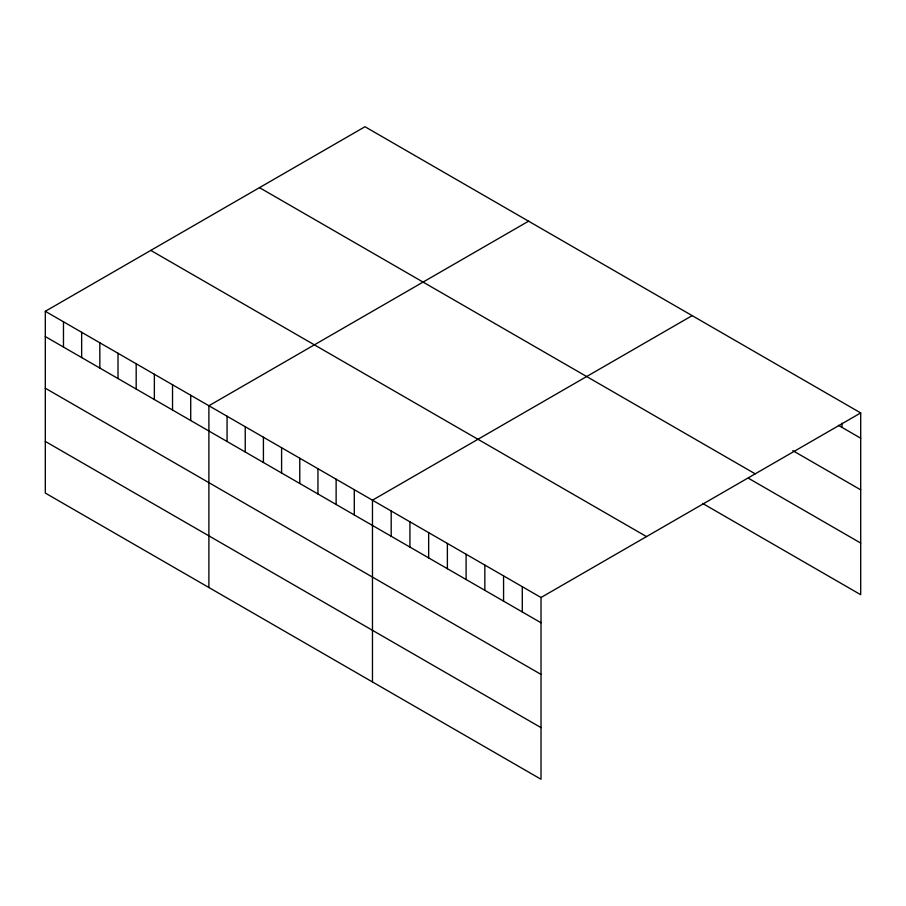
<?xml version="1.0" encoding="UTF-8"?>
<svg xmlns="http://www.w3.org/2000/svg" width="906" height="906" viewBox="0 0 906 906"><rect width="100%" height="100%" fill="white"/><g stroke="black" fill="none" stroke-linecap="round" stroke-linejoin="round"><path stroke-width="1.36" d="M45.3 311.302L541.018 597.507L541.018 779.262L45.3 493.068L45.3 311.302L364.982 126.738L860.7 412.932L860.7 594.698L702.694 503.476M528.572 221.177L208.89 405.752L208.89 587.507M692.161 315.628L372.468 500.191L372.468 681.958M541.018 597.507L860.7 412.932M838.458 425.356L860.7 438.198M792.818 450.644L860.7 489.84M259.49 187.644L755.208 473.838M748.333 478.175L860.7 543.056M150.792 250.396L646.51 536.601M45.3 336.568L541.018 622.762M45.3 388.21L541.018 674.404M45.3 441.415L541.018 727.62M841.968 423.17L841.968 427.383M522.286 586.692L522.286 611.946M503.566 575.876L503.566 601.142M484.835 565.072L484.835 590.327M466.103 554.257L466.103 579.512M447.383 543.441L447.383 568.708M428.651 532.626L428.651 557.892M409.931 521.822L409.931 547.077M391.199 511.007L391.199 536.273M354.291 489.704L354.291 514.959M336.126 479.206L336.126 504.472M317.949 468.708L317.949 493.974M299.773 458.221L299.773 483.476M281.596 447.723L281.596 472.989M263.42 437.236L263.42 462.49M245.243 426.737L245.243 451.992M227.066 416.239L227.066 441.505M190.713 395.254L190.713 420.52M172.536 384.767L172.536 410.022M154.36 374.269L154.36 399.523M136.183 363.77L136.183 389.036M118.007 353.283L118.007 378.538M99.83 342.785L99.83 368.051M81.653 332.287L81.653 357.553M63.477 321.8L63.477 347.055"/></g></svg>
